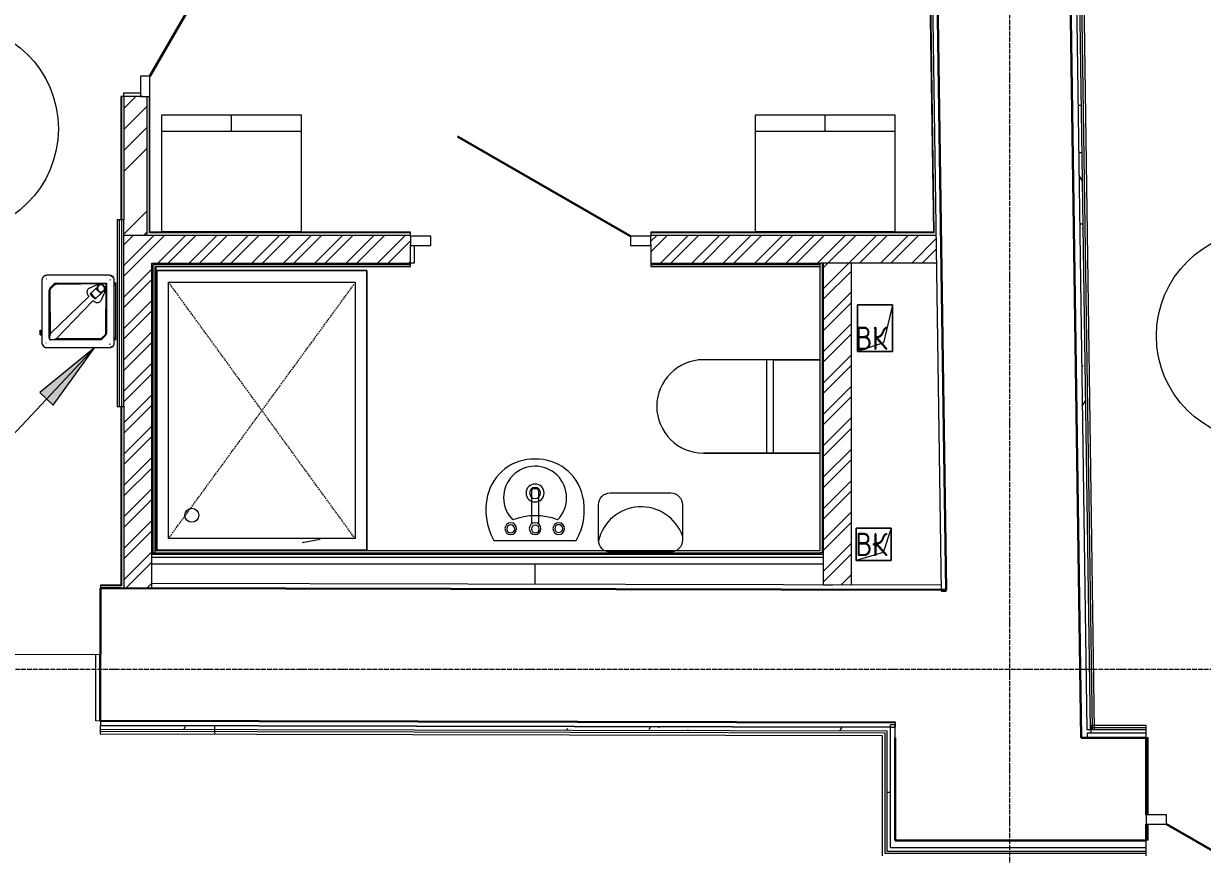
# Model space of a CAD drawing. Header units: millimetres. Extents: x -42533 to 645315, y 3457 to 82611.
# Drawn here: x 60971 to 66025, y 44627 to 48190 of the extents above; entities that cross this region are included whole.
import ezdxf

# ---------------------------------------------------------------- set-up
doc = ezdxf.new("R2010")
doc.units = ezdxf.units.MM
doc.linetypes.add('ADSK_Линия сетки', pattern=[25, 20, -2.5, 0, -2.5])
doc.linetypes.add('HIDDEN', pattern=[9.525, 6.35, -3.175])
for name, color, linetype, lineweight in [('Аннотация', 7, 'Continuous', 18), ('Двери', 7, 'Continuous', 9), ('Обобщенные модели', 7, 'Continuous', 18), ('Оси', 253, 'Continuous', 9), ('Перекрытие', 7, 'Continuous', 18), ('Сантехника', 7, 'Continuous', 18), ('Стены внутренние', 7, 'Continuous', 18), ('Стены несущие', 7, 'Continuous', 30), ('Стены отделка', 7, 'Continuous', 30), ('Стены штриховка', 7, 'Continuous', 9), ('ТХ', 5, 'Continuous', 0), ('ШТРИХОВКА', 252, 'Continuous', 15)]:
    doc.layers.add(name, color=color, linetype=linetype, lineweight=lineweight)
doc.layers.add('Линии', color=7, linetype='Continuous', lineweight=9, true_color=0x00a600)
doc.layers.add('ЭОМ_Лотки рабочие', color=5, linetype='Continuous')
doc.styles.add('GOST Common_5', font='GOST_Common.ttf', dxfattribs={"width": 0.9, "height": 200})
pattern_1 = [(0, (557.2, 188.9), (406.4, 101.6), [33.528, -271.272, 33.528, -271.272, -1625.6]), (0, (557.2, 188.9), (406.4, 101.6), [-609.6, 33.528, -576.072, 33.528, -271.272, -711.2]), (0, (557.2, 188.9), (406.4, 101.6), [-1524, 33.528, -169.672, 33.528, -474.472]), (120, (709.6, 239.7), (-291.18818, 301.15272), [33.528, -271.272, 33.528, -271.272, -1625.6]), (120, (709.6, 239.7), (-291.18818, 301.15272), [-609.6, 33.528, -576.072, 33.528, -271.272, -711.2]), (120, (709.6, 239.7), (-291.18818, 301.15272), [-1524, 33.528, -169.672, 33.528, -474.472]), (240, (760.4, 442.9), (-115.21182, -402.75272), [33.528, -271.272, 33.528, -271.272, -1625.6]), (240, (760.4, 442.9), (-115.21182, -402.75272), [-609.6, 33.528, -576.072, 33.528, -271.272, -711.2]), (240, (760.4, 442.9), (-115.21182, -402.75272), [-1524, 33.528, -169.672, 33.528, -474.472])]

# ---------------------------------------------------------------- blocks, each defined once
blk = doc.blocks.new('ТХ 1 этаж.')
at = {"layer": 'ТХ', "color": 252, "true_color": 0x939598}
for points in [[(42827, 13956.5), (42227, 13956.5), (42227, 13456.5), (42827, 13456.5)], [(45372.7, 13956.5), (44772.7, 13956.5), (44772.7, 13456.5), (45372.7, 13456.5)]]:
    blk.add_lwpolyline(points, close=True, dxfattribs=at)
for points in [[(42527, 13886.5), (42527, 13956.5)], [(45072.7, 13886.5), (45072.7, 13956.5)], [(42827, 13886.5), (42227, 13886.5)], [(45372.7, 13886.5), (44772.7, 13886.5)]]:
    blk.add_lwpolyline(points, dxfattribs=at)
blk.add_lwpolyline([(44150.2, 12335.6), (44410, 12335.6, -0.414214), (44460, 12285.6), (44460, 12132.7, -0.414214), (44410, 12082.7), (44150.2, 12082.7, -0.414214), (44100.2, 12132.7), (44100.2, 12285.6, -0.414214)], format="xyb", close=True, dxfattribs=at)
blk.add_arc((44283.2, 12088.9), 187.6, 19.6167, 167.3478, dxfattribs=at)
blk = doc.blocks.new('1 этаж')
at = {"layer": 'Аннотация', "lineweight": 9}
blk.add_hatch(color=8, dxfattribs=at).paths.add_polyline_path([(35082.621, 14512.309), (34848.636, 14320.447), (34906.266, 14266.425)])
at = {"layer": 'Стены внутренние', "lineweight": 9}
h = blk.add_hatch(dxfattribs=at)
h.set_pattern_fill('FP_12', color=8, style=0, pattern_type=2)
h.set_pattern_definition(pattern_1)
h.paths.add_polyline_path([(39337.929, 12875.82), (39352.927, 12876.037), (39246.064, 20283.698), (39231.066, 20283.482), (39333.347, 13193.415)])
at = {"layer": 'Стены внутренние'}
h = blk.add_hatch(dxfattribs=at)
h.set_pattern_fill('ANSI34', color=8, scale=20, style=0)
h.set_pattern_definition([(45, (-31496.66, 188.9), (-269.4077, 269.4077), []), (45, (-31406.86, 188.9), (-269.4077, 269.4077), []), (45, (-31317.06, 188.9), (-269.4077, 269.4077), []), (45, (-31227.26, 188.9), (-269.4077, 269.4077), [])])
h.paths.add_polyline_path([(35308.523, 17592.84), (35208.523, 17592.84), (35208.523, 16620.839), (35308.523, 16620.839)])
h.paths.add_polyline_path([(35308.523, 15590.839), (35280.523, 15590.839), (35208.523, 15590.839), (35208.523, 14995.882), (35308.523, 14995.882)])
at = {"layer": 'Стены внутренние', "lineweight": 9}
h = blk.add_hatch(dxfattribs=at)
h.set_pattern_fill('FP_12', color=8, style=0, pattern_type=2)
h.set_pattern_definition(pattern_1)
h.paths.add_polyline_path([(35597.191, 12876.211), (35597.191, 12891.211), (35107.725, 12891.211), (35108.21, 12877.206), (35597.172, 12876.211)])
h.paths.add_polyline_path([(33408.207, 12880.664), (33407.254, 12895.666), (30907.218, 12900.751), (30907.218, 12885.751), (33407.254, 12880.666)])
h = blk.add_hatch(dxfattribs=at)
h.set_pattern_fill('FP_12', color=8, style=0, pattern_type=2)
h.set_pattern_definition(pattern_1)
h.paths.add_polyline_path([(38495.558, 12870.315), (38495.558, 12885.315), (35597.221, 12891.211), (35597.221, 12876.211), (38480.558, 12870.346)])
h = blk.add_hatch(dxfattribs=at)
h.set_pattern_fill('FP_12', color=8, style=0, pattern_type=2)
h.set_pattern_definition(pattern_1)
h.paths.add_polyline_path([(38495.558, 12354.558), (38495.558, 12870.315), (38480.558, 12870.315), (38480.558, 12354.558)])
h = blk.add_hatch(dxfattribs=at)
h.set_pattern_fill('FP_12', color=8, style=0, pattern_type=2)
h.set_pattern_definition(pattern_1)
h.paths.add_polyline_path([(41849.123, 12354.558), (42046.286, 12354.558), (42046.286, 12369.558), (40621.766, 12369.558), (40621.766, 12354.558), (41321.33, 12354.558)])
h.paths.add_polyline_path([(38525.834, 12354.558), (39591.766, 12354.558), (39591.766, 12369.558), (38495.558, 12369.558), (38495.558, 12354.558), (38523.411, 12354.558)])
at = {"layer": 'Стены штриховка'}
h = blk.add_hatch(dxfattribs=at)
h.set_pattern_fill('ANSI32', color=8, scale=10)
h.set_pattern_definition([(45, (-31496.66, 188.9), (-67.35192, 67.35192), []), (45, (-31451.76, 188.9), (-67.35192, 67.35192), [])])
h.paths.add_polyline_path([(36438.096, 14995.882), (35208.523, 14995.882), (35208.523, 14260.839), (35208.523, 13482.003), (35328.523, 13481.759), (35328.523, 14875.882), (36438.096, 14875.882)])
h.paths.add_polyline_path([(38691.688, 14995.882), (37468.096, 14995.882), (37468.096, 14950.882), (37468.096, 14875.882), (38193.586, 14875.882), (38693.466, 14875.882)])
h.paths.add_polyline_path([(38328.586, 14875.882), (38208.586, 14875.882), (38208.586, 13495.9), (38328.586, 13495.656)])
at = {"layer": 'Аннотация', "color": 8, "lineweight": 9}
for p, q in [((35082.621, 14512.309), (33129.796, 12429.063)), ((35082.621, 14512.309), (34848.636, 14320.447)), ((34906.266, 14266.425), (35082.621, 14512.309)), ((34848.636, 14320.447), (34906.266, 14266.425)), ((35972.916, 13677.562), (36050.712, 13691.257))]:
    blk.add_line(p, q, dxfattribs=at)
at = {"layer": 'Двери', "color": 8, "lineweight": 30}
for p, q in [((35320.523, 15677.839), (35748.523, 16419.157)), ((37381.096, 14990.882), (36639.778, 15418.882)), ((39678.766, 12469.558), (40420.084, 12041.558))]:
    blk.add_line(p, q, dxfattribs=at)
at = {"layer": 'Двери', "color": 8}
for p, q in [((35320.523, 15677.839), (35280.523, 15677.839)), ((35280.523, 15677.839), (35280.523, 15590.839)), ((35320.523, 15590.839), (35320.523, 15677.839)), ((35280.523, 15590.839), (35320.523, 15590.839)), ((36438.096, 14990.882), (36438.096, 14950.882)), ((36525.096, 14990.882), (36438.096, 14990.882)), ((36525.096, 14950.882), (36525.096, 14990.882)), ((37381.096, 14990.882), (37381.096, 14950.882)), ((37468.096, 14990.882), (37381.096, 14990.882)), ((37468.096, 14950.882), (37468.096, 14990.882)), ((36438.096, 14950.882), (36525.096, 14950.882)), ((37381.096, 14950.882), (37468.096, 14950.882)), ((39678.766, 12509.558), (39591.766, 12509.558)), ((39591.766, 12509.558), (39591.766, 12469.558)), ((39678.766, 12469.558), (39678.766, 12509.558)), ((39591.766, 12469.558), (39678.766, 12469.558))]:
    blk.add_line(p, q, dxfattribs=at)
at = {"layer": 'Линии', "color": 8}
for centre in [(34478.089, 15451.998), (40085.596, 14563.526)]:
    blk.add_circle(centre, 450, dxfattribs=at)
at = {"layer": 'Обобщенные модели', "color": 8}
for p, q in [((38353.586, 14496.658), (38353.586, 14696.658)), ((38353.586, 14696.658), (38503.586, 14696.658)), ((38503.586, 14696.658), (38353.586, 14696.658)), ((38353.586, 14696.658), (38353.586, 14496.658)), ((38503.586, 14696.658), (38466.086, 14534.158)), ((38503.586, 14696.658), (38503.586, 14496.658)), ((38503.586, 14496.658), (38503.586, 14696.658)), ((38466.086, 14534.158), (38353.586, 14496.658)), ((38503.586, 14496.658), (38353.586, 14496.658)), ((38353.586, 14496.658), (38503.586, 14496.658)), ((38349.066, 13599.971), (38349.066, 13738.551)), ((38349.066, 13738.551), (38499.066, 13738.551)), ((38499.066, 13738.551), (38349.066, 13738.551)), ((38349.066, 13738.551), (38349.066, 13599.971)), ((38499.066, 13738.551), (38464.421, 13634.616)), ((38499.066, 13738.551), (38499.066, 13599.971)), ((38499.066, 13599.971), (38499.066, 13738.551)), ((38464.421, 13634.616), (38349.066, 13599.971)), ((38499.066, 13599.971), (38349.066, 13599.971)), ((38349.066, 13599.971), (38499.066, 13599.971))]:
    blk.add_line(p, q, dxfattribs=at)
for centre, start, end in [((38428.586, 14596.658), 0, 180), ((38428.586, 14596.658), 120, 180), ((38428.586, 14596.658), 180, 0), ((38428.586, 14596.658), 240, 345), ((38428.586, 14596.658), 15, 90), ((38424.066, 13669.261), 0, 180), ((38424.066, 13669.261), 120, 180), ((38424.066, 13669.261), 180, 0), ((38424.066, 13669.261), 240, 345), ((38424.066, 13669.261), 15, 90)]:
    blk.add_arc(centre, 2.5, start, end, dxfattribs=at)
at = {"layer": 'Оси', "color": 8, "linetype": 'ADSK_Линия сетки'}
for p, q in [((39006.766, -4506.781), (39006.766, 22614.069)), ((-9557.528, 13133.902), (56672.201, 13133.902))]:
    blk.add_line(p, q, dxfattribs=at)
at = {"layer": 'Перекрытие', "color": 8}
for p, q in [((35208.523, 15590.839), (35208.523, 15605.839)), ((35208.523, 15605.839), (35280.523, 15605.839)), ((36453.096, 14950.882), (36453.096, 14875.882)), ((35346.523, 14860.171), (35346.523, 13641.375)), ((36453.096, 14875.882), (36438.096, 14875.882)), ((36972.078, 13498.415), (36972.078, 13586.375)), ((33408.834, 13200.663), (35107.83, 13197.207)), ((35088.25, 12912.206), (35088.83, 13197.205)), ((35107.25, 12912.167), (35088.25, 12912.206)), ((39600.701, 12839.558), (39591.766, 12839.558)), ((39600.701, 12509.558), (39600.701, 12839.558)), ((39600.701, 12455.061), (39591.766, 12455.061)), ((39600.701, 12399.558), (39600.701, 12469.558))]:
    blk.add_line(p, q, dxfattribs=at)
at = {"layer": 'Сантехника', "color": 8}
for p, q in [((34876.129, 14808.114), (34877.303, 14808.114)), ((35146.723, 14823.382), (34878.744, 14823.382)), ((35146.974, 14823.382), (35146.723, 14823.382)), ((35164.335, 14818.376), (35152.474, 14818.376)), ((36250.238, 14844.375), (35350.238, 14844.375)), ((35350.238, 14844.375), (35350.238, 13644.375)), ((35350.238, 14844.375), (36250.238, 14844.375)), ((35350.238, 13644.375), (35350.238, 14844.375)), ((36250.238, 13644.375), (36250.238, 14844.375)), ((36250.238, 14844.375), (36250.238, 13644.375)), ((34857.744, 14802.382), (34857.744, 14534.382)), ((34888.492, 14555.007), (34888.492, 14759.794)), ((34892.592, 14769.693), (34908.804, 14785.907)), ((34895.023, 14573.883), (34893.336, 14759.794)), ((34896.012, 14766.473), (34911.989, 14782.907)), ((34918.703, 14790.007), (35134.098, 14790.007)), ((34918.884, 14785.863), (35132.293, 14788.12)), ((35095.899, 14783.976), (35062.505, 14768.997)), ((35078.417, 14756.347), (35086.512, 14764.286)), ((35088.065, 14765.821), (35096.987, 14774.692)), ((35093.427, 14762.357), (35096.919, 14778.158)), ((35105.719, 14749.98), (35093.725, 14761.414)), ((35098.007, 14779.309), (35094.515, 14763.508)), ((35094.813, 14762.565), (35106.807, 14751.131)), ((35098.236, 14779.743), (35097.148, 14778.592)), ((35114.205, 14784.21), (35098.665, 14779.999)), ((35114.274, 14748.926), (35122.242, 14757.51)), ((35127.163, 14772.515), (35115.161, 14783.957)), ((35123.969, 14755.769), (35127.461, 14771.572)), ((35132.293, 14788.12), (35130.48, 14574.595)), ((35132.293, 14788.12), (35134.098, 14790.007)), ((35134.098, 14790.007), (35134.098, 14574.595)), ((35149.974, 14805.107), (35149.974, 14803.015)), ((35175.198, 14788.382), (35167.682, 14788.382)), ((35175.985, 14789.382), (35167.685, 14789.382)), ((35167.839, 14558.382), (35167.839, 14778.382)), ((35167.973, 14534.382), (35167.973, 14802.382)), ((35175.198, 14548.382), (35175.198, 14788.382)), ((35400.238, 14794.375), (36200.238, 14794.375)), ((35400.238, 13694.375), (35400.238, 14794.375)), ((36200.238, 14794.375), (36200.238, 13694.375)), ((35056.251, 14730.327), (34895.023, 14573.883)), ((34919.992, 14552.937), (35074.315, 14712.26)), ((35068.883, 14747.758), (35065.961, 14744.789)), ((35066.066, 14744.885), (35069.143, 14747.502)), ((35087.977, 14722.841), (35090.898, 14725.81)), ((35090.752, 14725.976), (35088.04, 14722.909)), ((35097.257, 14732.706), (35102.725, 14738.071)), ((35098.854, 14734.028), (35106.697, 14741.347)), ((35102.53, 14737.726), (35099.075, 14734.242)), ((35107.724, 14743.073), (35099.629, 14735.133)), ((35122.238, 14753.945), (35106.675, 14749.727)), ((35114.016, 14748.658), (35106.946, 14741.587)), ((35107.504, 14742.39), (35113.156, 14748.042)), ((35113.12, 14747.997), (35107.558, 14742.435)), ((35107.763, 14750.878), (35123.326, 14755.095)), ((35117.02, 14752.307), (35109.276, 14744.608)), ((35113.122, 14718.331), (35128.11, 14751.731)), ((35122.657, 14754.194), (35123.745, 14755.345)), ((34889.742, 14556.138), (34888.356, 14554.751)), ((34888.543, 14554.884), (34889.742, 14556.083)), ((34889.742, 14558.632), (34889.742, 14555.007)), ((34895.023, 14573.883), (34890.155, 14561.717)), ((35127.425, 14567.438), (35113.411, 14553.789)), ((35129.998, 14564.696), (35116.16, 14550.858)), ((34875.996, 14532.378), (34875.996, 14534.002)), ((34878.744, 14513.382), (35146.723, 14513.382)), ((35106.262, 14546.757), (34896.741, 14546.757)), ((34896.794, 14547.955), (34904.725, 14547.955)), ((34907.827, 14548.351), (34919.992, 14552.937)), ((35106.448, 14551), (34919.992, 14552.937)), ((35146.723, 14513.382), (35146.974, 14513.382)), ((35147.679, 14528.65), (35148.856, 14528.65)), ((35149.974, 14529.967), (35149.974, 14528.65)), ((35152.474, 14518.388), (35164.335, 14518.388)), ((35167.721, 14548.382), (35175.198, 14548.382)), ((35175.985, 14547.382), (35167.721, 14547.382)), ((38193.586, 14461.375), (37693.586, 14461.375)), ((37993.586, 14461.375), (37693.586, 14461.375)), ((37963.586, 14461.375), (37963.586, 14061.375)), ((37993.586, 14061.375), (37993.586, 14461.375)), ((37993.586, 14461.375), (38193.586, 14461.375)), ((37693.586, 14061.375), (38193.586, 14061.375)), ((37993.586, 14061.375), (37693.586, 14061.375)), ((38193.586, 14061.375), (37993.586, 14061.375)), ((36957.078, 13901.266), (36957.078, 13757.063)), ((36987.078, 13901.266), (36987.078, 13757.063)), ((36200.238, 13694.375), (35400.238, 13694.375)), ((36795.546, 13686.375), (37148.61, 13686.375)), ((36795.546, 13686.375), (37148.61, 13686.375)), ((35350.238, 13644.375), (36250.238, 13644.375)), ((36250.238, 13644.375), (35350.238, 13644.375))]:
    blk.add_line(p, q, dxfattribs=at)
at = {"layer": 'Сантехника', "color": 8, "linetype": 'HIDDEN', "lineweight": 9}
for p, q in [((36200.238, 13694.375), (35400.238, 14794.375)), ((35400.238, 13694.375), (36194.893, 14783.63))]:
    blk.add_line(p, q, dxfattribs=at)
at = {"layer": 'Сантехника', "color": 8, "lineweight": 9}
for p, q in [((34850.852, 14587.012), (34850.253, 14587.611)), ((34850.253, 14568.15), (34850.852, 14568.748)), ((34851.447, 14587.611), (34850.849, 14587.012)), ((34850.849, 14568.748), (34851.447, 14568.15)), ((34852.049, 14587.012), (34851.451, 14587.611)), ((34851.451, 14568.15), (34852.049, 14568.748)), ((34852.645, 14587.611), (34852.046, 14587.012)), ((34852.046, 14568.748), (34852.645, 14568.15)), ((34853.246, 14587.012), (34852.648, 14587.611)), ((34852.648, 14568.15), (34853.246, 14568.748)), ((34853.842, 14587.611), (34853.243, 14587.012)), ((34853.243, 14568.748), (34853.842, 14568.15)), ((34854.443, 14587.012), (34853.845, 14587.611)), ((34853.845, 14568.15), (34854.443, 14568.748)), ((34855.039, 14587.611), (34854.44, 14587.012)), ((34854.44, 14568.748), (34855.039, 14568.15)), ((34855.64, 14587.012), (34855.042, 14587.611)), ((34855.042, 14568.15), (34855.64, 14568.748)), ((34856.236, 14587.611), (34855.637, 14587.012)), ((34855.637, 14568.748), (34856.236, 14568.15)), ((34856.837, 14587.012), (34856.239, 14587.611)), ((34856.239, 14568.15), (34856.837, 14568.748)), ((34857.433, 14587.611), (34856.834, 14587.012)), ((34856.834, 14568.748), (34857.433, 14568.15)), ((34858.034, 14587.012), (34857.436, 14587.611)), ((34857.436, 14568.15), (34858.034, 14568.748))]:
    blk.add_line(p, q, dxfattribs=at)
at = {"layer": 'Сантехника', "color": 8, "flags": 128}
for points in [[(34878.744, 14823.382), (34877.904, 14823.365), (34877.066, 14823.315), (34876.23, 14823.231), (34875.398, 14823.114), (34874.572, 14822.963), (34873.752, 14822.78), (34872.94, 14822.564), (34872.138, 14822.316), (34871.346, 14822.036), (34870.566, 14821.724), (34869.799, 14821.382), (34869.046, 14821.009), (34868.309, 14820.606), (34867.589, 14820.174), (34866.886, 14819.714), (34866.203, 14819.226), (34865.539, 14818.711), (34864.897, 14818.169), (34864.276, 14817.603), (34863.679, 14817.012), (34863.106, 14816.398), (34862.558, 14815.762), (34862.036, 14815.104), (34861.541, 14814.425), (34861.073, 14813.728), (34860.633, 14813.012), (34860.223, 14812.279), (34859.842, 14811.531), (34859.491, 14810.768), (34859.171, 14809.991), (34858.883, 14809.202), (34858.626, 14808.403), (34858.401, 14807.593), (34858.209, 14806.776), (34858.05, 14805.951), (34857.924, 14805.121), (34857.831, 14804.286), (34857.771, 14803.448), (34857.745, 14802.609), (34857.744, 14802.382)], [(34898.822, 14823.072), (34898.817, 14823.135), (34898.815, 14823.177), (34898.814, 14823.207), (34898.813, 14823.23), (34898.812, 14823.249), (34898.812, 14823.263), (34898.811, 14823.275), (34898.811, 14823.285), (34898.811, 14823.294), (34898.811, 14823.302), (34898.81, 14823.309), (34898.81, 14823.315), (34898.81, 14823.32), (34898.81, 14823.325), (34898.81, 14823.329), (34898.81, 14823.333), (34898.81, 14823.337), (34898.81, 14823.34), (34898.81, 14823.344), (34898.81, 14823.347), (34898.81, 14823.35), (34898.81, 14823.353), (34898.81, 14823.355), (34898.81, 14823.358), (34898.81, 14823.36), (34898.81, 14823.362)], [(35126.78, 14823.072), (35126.785, 14823.135), (35126.787, 14823.177), (35126.789, 14823.207), (35126.79, 14823.23), (35126.79, 14823.249), (35126.791, 14823.263), (35126.791, 14823.275), (35126.791, 14823.285), (35126.791, 14823.294), (35126.792, 14823.302), (35126.792, 14823.309), (35126.792, 14823.315), (35126.792, 14823.32), (35126.792, 14823.325), (35126.792, 14823.329), (35126.792, 14823.333), (35126.792, 14823.337), (35126.792, 14823.34), (35126.792, 14823.344), (35126.792, 14823.347), (35126.792, 14823.35), (35126.792, 14823.353), (35126.792, 14823.355), (35126.792, 14823.358), (35126.792, 14823.36), (35126.792, 14823.362)], [(35065.869, 14742.306), (35065.63, 14742.91), (35065.528, 14743.501), (35065.57, 14744.047), (35065.753, 14744.517), (35066.066, 14744.885)], [(35085.435, 14722.738), (35079.529, 14726.389), (35074.127, 14731.026), (35069.498, 14736.421), (35065.869, 14742.306)], [(35088.04, 14722.909), (35087.666, 14722.602), (35087.19, 14722.426), (35086.638, 14722.39), (35086.042, 14722.496), (35085.435, 14722.738)], [(34890.155, 14561.717), (34890.041, 14561.367), (34889.94, 14560.922), (34889.856, 14560.403), (34889.794, 14559.831), (34889.755, 14559.232), (34889.742, 14558.632)], [(34857.744, 14534.382), (34857.761, 14533.542), (34857.811, 14532.704), (34857.895, 14531.868), (34858.012, 14531.037), (34858.163, 14530.21), (34858.346, 14529.391), (34858.562, 14528.579), (34858.81, 14527.777), (34859.09, 14526.985), (34859.402, 14526.205), (34859.744, 14525.438), (34860.117, 14524.685), (34860.52, 14523.948), (34860.952, 14523.228), (34861.412, 14522.525), (34861.9, 14521.842), (34862.415, 14521.178), (34862.956, 14520.536), (34863.522, 14519.915), (34864.113, 14519.318), (34864.727, 14518.745), (34865.363, 14518.197), (34866.021, 14517.675), (34866.7, 14517.179), (34867.397, 14516.712), (34868.113, 14516.272), (34868.846, 14515.861), (34869.594, 14515.48), (34870.358, 14515.129), (34871.134, 14514.809), (34871.923, 14514.521), (34872.723, 14514.264), (34873.532, 14514.039), (34874.35, 14513.847), (34875.175, 14513.688), (34876.005, 14513.561), (34876.84, 14513.469), (34877.678, 14513.409), (34878.517, 14513.383), (34878.744, 14513.382)], [(34898.822, 14513.692), (34898.817, 14513.629), (34898.815, 14513.587), (34898.814, 14513.557), (34898.813, 14513.534), (34898.812, 14513.515), (34898.812, 14513.501), (34898.811, 14513.489), (34898.811, 14513.479), (34898.811, 14513.47), (34898.811, 14513.462), (34898.81, 14513.455), (34898.81, 14513.449), (34898.81, 14513.444), (34898.81, 14513.439), (34898.81, 14513.435), (34898.81, 14513.431), (34898.81, 14513.427), (34898.81, 14513.424), (34898.81, 14513.42), (34898.81, 14513.417), (34898.81, 14513.414), (34898.81, 14513.412), (34898.81, 14513.409), (34898.81, 14513.406), (34898.81, 14513.404), (34898.81, 14513.402)], [(34904.725, 14547.955), (34905.326, 14547.967), (34905.926, 14548.004), (34906.501, 14548.064), (34907.023, 14548.144), (34907.472, 14548.241), (34907.827, 14548.351)], [(35126.78, 14513.692), (35126.785, 14513.629), (35126.787, 14513.587), (35126.789, 14513.557), (35126.79, 14513.534), (35126.79, 14513.515), (35126.791, 14513.501), (35126.791, 14513.489), (35126.791, 14513.479), (35126.791, 14513.47), (35126.792, 14513.462), (35126.792, 14513.455), (35126.792, 14513.449), (35126.792, 14513.444), (35126.792, 14513.439), (35126.792, 14513.435), (35126.792, 14513.431), (35126.792, 14513.427), (35126.792, 14513.424), (35126.792, 14513.42), (35126.792, 14513.417), (35126.792, 14513.414), (35126.792, 14513.412), (35126.792, 14513.409), (35126.792, 14513.406), (35126.792, 14513.404), (35126.792, 14513.402)]]:
    blk.add_lwpolyline(points, dxfattribs=at)
at = {"layer": 'Сантехника', "color": 8}
blk.add_circle((35500.238, 13794.375), 30, dxfattribs=at)
for centre, radius, start, end in [((37693.586, 14261.375), 200, 90, 270), ((37693.586, 14261.375), 200, 90, 270), ((36966.198, 13831.499), 203.526, 88.34422, 166.364945), ((36966.198, 13831.499), 203.526, 88.34422, 166.364945), ((36972.078, 13869.943), 135, 315.462912, 225.055606), ((36977.959, 13831.499), 203.526, 13.635055, 91.65578), ((36977.959, 13831.499), 203.526, 13.635055, 91.65578), ((36972.078, 13889.943), 38.576, 0, 180), ((36972.078, 13889.943), 23.492, 0, 180), ((37025.402, 13817.137), 264.447, 166.364945, 209.635055), ((37025.402, 13817.137), 264.447, 166.364945, 209.635055), ((36972.078, 13889.943), 38.576, 180, 0), ((36972.078, 13889.943), 23.492, 180, 0), ((36918.755, 13817.137), 264.447, 330.364945, 13.635055), ((36918.755, 13817.137), 264.447, 330.364945, 13.635055), ((36867.763, 13737.063), 25, 0, 180), ((36867.763, 13736.046), 17.002, 0, 180), ((36973.634, 13526.052), 266.583, 69.19864, 111.319878), ((36972.078, 13737.063), 25, 0, 180), ((36972.842, 13735.619), 16.806, 90, 270), ((36972.842, 13735.619), 16.806, 270, 90), ((37073.344, 13737.063), 25, 0, 180), ((37073.344, 13737.063), 17.003, 0, 180), ((36867.763, 13737.063), 25, 180, 0), ((36867.763, 13736.046), 17.002, 180, 0), ((36972.078, 13737.063), 25, 180, 0), ((37073.344, 13737.063), 25, 180, 0), ((37073.344, 13737.063), 17.003, 180, 0)]:
    blk.add_arc(centre, radius, start, end, dxfattribs=at)
for centre, major_axis, ratio, start_param, end_param in [((34878.995, 14802.382), (0, 21), 0.99992106, 0.89445325, 1.57079633), ((34878.995, 14802.382), (0, 21), 0.99992106, 0.43612096, 0.75476705), ((34878.995, 14802.382), (0, 21), 0.99992106, 0.24045565, 0.37972635), ((34878.995, 14802.382), (0, 21), 0.99992106, 0.01286092, 0.13220912), ((35146.974, 14802.382), (0, 21), 0.99992106, 5.5946159, 6.28318531), ((35146.974, 14802.382), (0, 21), 0.99992106, 4.71238898, 5.57487035), ((35152.474, 14805.376), (0, 13), 0.99992106, 5.343263, 5.45887016), ((34902.491, 14759.794), (0, 14), 0.99992106, 0.78539816, 1.57079633), ((34918.703, 14776.007), (0, 14), 0.99992106, 0, 0.78539816), ((35089.098, 14766.913), (3.536, 3.535), 0.00888448, 3.88351589, 4.40711466), ((35094.383, 14762.104), (-0.727, 0.687), 0.9537269, 0.51912632, 1.56632388), ((35110.981, 14767.524), (-11.193, 10.58), 0.9537269, 4.68283616, 7.82442881), ((35095.471, 14763.255), (-0.727, 0.687), 0.9537269, 0.51912632, 1.56632388), ((35098.963, 14779.056), (-0.727, 0.687), 0.9537269, 5.75511408, 6.80231163), ((35110.981, 14767.524), (-11.193, 10.58), 0.9537269, 1.5412435, 4.68283616), ((35114.503, 14783.267), (-0.727, 0.687), 0.9537269, 4.70791653, 5.75511408), ((35126.505, 14771.825), (-0.727, 0.687), 0.9537269, 3.66071898, 4.70791653), ((35146.849, 14802.382), (0, 1), 0.99992106, 4.97418837, 5.49778714), ((35146.974, 14802.382), (0, 1), 0.99992106, 4.71238898, 5.49778714), ((35167.789, 14778.382), (0, 4), 0.01256455, 0, 1.57079633), ((35167.789, 14778.382), (0, 4), 0.01256455, 4.71238898, 6.28318531), ((35071.021, 14745.654), (-2.138, 2.104), 0.67568024, 6.21366107, 7.39652242), ((35092.567, 14749.216), (-22.893, 22.525), 0.67568024, 1.11333711, 2.00415148), ((34847.533, 14987.249), (-232.766, 229.024), 0.67568024, 3.07206841, 3.12954062), ((35088.76, 14727.914), (-2.138, 2.104), 0.67568024, 2.00415148, 3.18701283), ((35330.513, 14504.231), (-232.766, 229.024), 0.67568024, 6.27113328, 6.32860549), ((35101.564, 14736.795), (2.203, 2.203), 0.00888448, 5.15760624, 6.28318531), ((35099.875, 14748.658), (0, 10), 0.99992106, 3.66519143, 3.92699082), ((35106.377, 14750.67), (-0.727, 0.687), 0.9537269, 1.56632388, 2.61352143), ((35110.333, 14745.216), (3.536, 3.535), 0.00888448, 2.36507944, 3.14159265), ((35110.333, 14745.216), (3.536, 3.535), 0.00888448, 3.1504776, 3.67407638), ((35107.465, 14751.821), (-0.727, 0.687), 0.9537269, 1.56632388, 2.61352143), ((35110.333, 14745.216), (2.832, 2.832), 0.00888448, 2.58460091, 3.08706072), ((35110.309, 14745.7), (3.536, 3.535), 0.00888448, 3.88351589, 4.40711466), ((35110.333, 14745.216), (2.832, 2.832), 0.00888448, 2.08214109, 2.333371), ((35110.333, 14745.216), (3.536, 3.535), 0.00888448, 0.00888495, 1.84148066), ((35110.333, 14745.216), (2.832, 2.832), 0.00888448, 0.07230183, 1.83091118), ((35110.333, 14745.216), (3.536, 3.535), 0.00888448, 5.76847148, 6.28318531), ((35106.946, 14755.729), (0, 10), 0.99992106, 3.92699082, 4.1887902), ((35123.035, 14756.016), (-0.71, 0.671), 0.9537269, 2.61352143, 3.66071898), ((35120.099, 14574.595), (0, 14), 0.99992106, 3.92699082, 4.71238898), ((35167.789, 14558.382), (0, 4), 0.01256455, 1.57079633, 3.14159265), ((35167.789, 14558.382), (0, 4), 0.01256455, 3.14159265, 4.71238898), ((34878.995, 14534.382), (0, 21), 0.99992106, 1.57079633, 1.64331147), ((34878.995, 14534.382), (0, 21), 0.99992106, 1.81403268, 1.9771973), ((34878.995, 14534.382), (0, 21), 0.99992106, 2.01346604, 2.30380302), ((34873.496, 14531.388), (0, 13), 0.99992106, 2.0943951, 2.29194157), ((34878.995, 14534.382), (0, 21), 0.99992106, 2.443548, 3.12873174), ((34896.741, 14555.007), (0, 8.25), 0.99992106, 1.57079633, 3.14159265), ((34896.794, 14555.007), (0, 7.052), 0.99992106, 1.57079633, 3.14159265), ((35106.262, 14560.757), (0, 14), 0.99992106, 3.14159265, 3.92699082), ((35146.974, 14534.382), (0, 21), 0.99992106, 3.14159265, 3.27526551), ((35146.849, 14534.382), (0, 1), 0.99992106, 4.1887902, 4.45058959), ((35146.974, 14534.382), (0, 21), 0.99992106, 3.33810126, 3.50811736), ((35146.974, 14534.382), (0, 21), 0.99992106, 3.52351414, 3.98354086), ((35146.974, 14534.382), (0, 21), 0.99992106, 4.05037718, 4.71238898), ((36972.078, 13901.266), (15, 0), 0.42852507, 0, 3.14159265)]:
    blk.add_ellipse(centre, major_axis=major_axis, ratio=ratio, start_param=start_param, end_param=end_param, dxfattribs=at)
at = {"layer": 'Сантехника', "color": 8, "lineweight": 9}
for centre, major_axis, start_param, end_param in [((34850.252, 14577.88), (0, 9.731), 5.51947765, 7.85398163), ((34850.252, 14577.88), (0, 9.731), 1.57079633, 3.90530031), ((34850.252, 14577.88), (0, 7.5), 4.71238898, 7.85398163), ((34850.252, 14577.88), (0, 7.5), 1.57079633, 4.71238898), ((34850.85, 14577.88), (0, 9.133), 5.57237754, 7.85398163), ((34850.85, 14577.88), (0, 9.133), 1.57079633, 3.85240043), ((34851.449, 14577.88), (0, 9.731), 5.51947765, 7.85398163), ((34851.449, 14577.88), (0, 9.731), 1.57079633, 3.90530031), ((34852.048, 14577.88), (0, 9.133), 5.57237754, 7.85398163), ((34852.048, 14577.88), (0, 9.133), 1.57079633, 3.85240043), ((34852.646, 14577.88), (0, 9.731), 5.51947765, 7.85398163), ((34852.646, 14577.88), (0, 9.731), 1.57079633, 3.90530031), ((34853.245, 14577.88), (0, 9.133), 5.57237754, 7.85398163), ((34853.245, 14577.88), (0, 9.133), 1.57079633, 3.85240043), ((34853.843, 14577.88), (0, 9.731), 5.51947765, 7.85398163), ((34853.843, 14577.88), (0, 9.731), 1.57079633, 3.90530031), ((34854.442, 14577.88), (0, 9.133), 5.57237754, 7.85398163), ((34854.442, 14577.88), (0, 9.133), 1.57079633, 3.85240043), ((34855.04, 14577.88), (0, 9.731), 5.51947765, 7.85398163), ((34855.04, 14577.88), (0, 9.731), 1.57079633, 3.90530031), ((34855.639, 14577.88), (0, 9.133), 5.57237754, 7.85398163), ((34855.639, 14577.88), (0, 9.133), 1.57079633, 3.85240043), ((34856.237, 14577.88), (0, 9.731), 5.51947765, 7.85398163), ((34856.237, 14577.88), (0, 9.731), 1.57079633, 3.90530031), ((34856.836, 14577.88), (0, 9.133), 5.57237754, 7.85398163), ((34856.836, 14577.88), (0, 9.133), 1.57079633, 3.85240043), ((34857.434, 14577.88), (0, 9.731), 5.51947765, 7.85398163), ((34857.434, 14577.88), (0, 9.731), 1.57079633, 3.90530031)]:
    blk.add_ellipse(centre, major_axis=major_axis, ratio=0.01256455, start_param=start_param, end_param=end_param, dxfattribs=at)
at = {"layer": 'Сантехника', "color": 8}
for points in [[(34893.336, 14759.794), (34893.332, 14760.633), (34893.525, 14762.248), (34894.456, 14764.57), (34895.43, 14765.87), (34896.012, 14766.473)], [(34911.989, 14782.907), (34912.602, 14783.531), (34913.93, 14784.583), (34916.329, 14785.613), (34918.009, 14785.85), (34918.884, 14785.863)], [(35062.505, 14768.997), (35061.029, 14768.329), (35058.319, 14766.702), (35054.892, 14763.307), (35052.385, 14759.21), (35050.918, 14754.63), (35050.581, 14749.83), (35051.39, 14745.091), (35053.316, 14740.66), (35055.23, 14738.142), (35056.355, 14736.973)], [(35081.059, 14712.334), (35082.221, 14711.194), (35084.729, 14709.25), (35089.155, 14707.285), (35093.899, 14706.443), (35098.709, 14706.755), (35103.303, 14708.209), (35107.414, 14710.71), (35110.822, 14714.14), (35112.453, 14716.853), (35113.122, 14718.331)], [(35099.075, 14734.242), (35099.001, 14734.168), (35098.926, 14734.096), (35098.85, 14734.025)], [(35130.48, 14574.595), (35130.468, 14573.687), (35130.226, 14571.945), (35129.162, 14569.454), (35128.072, 14568.075), (35127.425, 14567.438)], [(35113.411, 14553.789), (35112.782, 14553.182), (35111.427, 14552.165), (35109.006, 14551.195), (35107.322, 14550.995), (35106.448, 14551)]]:
    blk.add_open_spline(points, degree=3, dxfattribs=at)
for points, knots in [([(35128.11, 14751.731), (35128.922, 14753.558), (35130.081, 14757.28), (35130.564, 14765.201), (35127.557, 14774.838), (35120.411, 14781.985), (35113.198, 14785.228), (35107.375, 14786.302), (35101.439, 14785.943), (35097.723, 14784.787), (35095.899, 14783.976)], [-1, -1, -1, -1, -0.9, -0.8, -0.6, -0.4, -0.3, -0.2, -0.1, 0, 0, 0, 0]), ([(35056.355, 14736.973), (35056.935, 14736.368), (35057.54, 14735.274), (35057.732, 14733.626), (35057.488, 14731.986), (35056.85, 14730.913), (35056.251, 14730.327)], [-1, -1, -1, -1, -0.66666667, -0.5, -0.33333333, 0, 0, 0, 0]), ([(35074.315, 14712.26), (35074.911, 14712.869), (35076.002, 14713.517), (35077.669, 14713.76), (35079.341, 14713.555), (35080.449, 14712.931), (35081.059, 14712.334)], [-1, -1, -1, -1, -0.66666667, -0.5, -0.33333333, 0, 0, 0, 0])]:
    blk.add_open_spline(points, degree=3, knots=knots, dxfattribs=at)
at = {"layer": 'Стены несущие', "color": 8}
for p, q in [((38635.449, 20321.934), (38734.225, 13474.831)), ((39313.449, 12839.558), (39205.39, 20330.156)), ((35108.41, 13482.206), (35107.25, 12912.208)), ((35196.523, 13482.027), (35108.41, 13482.206)), ((38734.225, 13474.831), (35196.523, 13482.027)), ((35107.25, 12912.208), (38517.294, 12905.271)), ((38515.558, 12839.558), (38515.558, 12399.558)), ((39313.449, 12839.558), (39591.766, 12839.558)), ((39591.766, 12509.558), (39591.766, 12839.558)), ((39591.766, 12399.558), (39591.766, 12469.558)), ((38515.558, 12399.558), (39591.766, 12399.558))]:
    blk.add_line(p, q, dxfattribs=at)
at = {"layer": 'Стены отделка', "color": 8, "lineweight": 9}
for p, q in [((39230.824, 20300.22), (39337.929, 12875.82)), ((39370.925, 12876.296), (39264.304, 20267.22)), ((38641.693, 17560.632), (38679.509, 15007.882)), ((38714.303, 13469.27), (38653.516, 17572.632)), ((38734.301, 13469.566), (38673.518, 17572.632)), ((35288.523, 15590.839), (35196.523, 15590.839)), ((35196.523, 15590.839), (35196.523, 15060.839)), ((35320.523, 15007.882), (35320.523, 15590.839)), ((35208.523, 15060.839), (35180.523, 15060.839)), ((35180.523, 15060.839), (35180.523, 14260.839)), ((35208.523, 14260.839), (35208.523, 15060.839)), ((36438.096, 15007.882), (35320.523, 15007.882)), ((36438.096, 14990.882), (36438.096, 15007.882)), ((38679.509, 15007.882), (37468.096, 15007.882)), ((37468.096, 15007.882), (37468.096, 14990.882)), ((36438.096, 14860.882), (36438.096, 14955.882)), ((37468.096, 14955.882), (37468.096, 14860.882)), ((35328.523, 13481.759), (35328.523, 14875.882)), ((35343.523, 14860.882), (36438.096, 14860.882)), ((35343.523, 13632.375), (35343.523, 14860.882)), ((37468.096, 14860.882), (38193.586, 14860.882)), ((38693.096, 14875.882), (38193.586, 14875.882)), ((38193.586, 13641.375), (38193.586, 14875.882)), ((38208.586, 13495.466), (38208.586, 14875.882)), ((38328.586, 13495.466), (38328.586, 14875.882)), ((35180.523, 14260.839), (35208.523, 14260.839)), ((35196.523, 14260.839), (35196.523, 13494.027)), ((38208.586, 13626.375), (35328.523, 13626.375)), ((38193.586, 13641.375), (35346.523, 13641.375)), ((38193.586, 13635.375), (38208.586, 13635.375)), ((38193.586, 13626.375), (38193.586, 13635.375)), ((35328.523, 13586.375), (38208.586, 13586.375)), ((35108.434, 13494.231), (35108.41, 13482.231)), ((35196.523, 13494.027), (35108.434, 13494.206)), ((38714.716, 13494.87), (35328.523, 13501.759)), ((38208.586, 13495.466), (38248.586, 13495.466)), ((38714.675, 13474.871), (38714.716, 13494.87)), ((35208.523, 13482.003), (35208.523, 13485.839)), ((35604.682, 13481.197), (38714.675, 13474.871)), ((38714.303, 13469.27), (38734.301, 13469.566)), ((35107.727, 12892.207), (35107.656, 12857.207)), ((35108.21, 12892.206), (35107.727, 12892.207)), ((35108.25, 12912.206), (35108.21, 12892.206)), ((35597.221, 12891.211), (35597.15, 12856.211)), ((38515.558, 12895.274), (38495.558, 12895.274)), ((38495.558, 12369.558), (38495.558, 12895.274)), ((38515.558, 12839.558), (38515.558, 12895.274)), ((38517.253, 12885.271), (38517.294, 12905.271)), ((39591.766, 12892.558), (39354.427, 12892.558)), ((39354.427, 12892.558), (39354.427, 12859.558)), ((39591.766, 12839.558), (39591.766, 12892.558)), ((35107.656, 12857.207), (38460.558, 12850.386)), ((38460.558, 12850.386), (38460.558, 12334.558)), ((38495.558, 12885.315), (38517.253, 12885.271)), ((39337.929, 12875.82), (39370.925, 12876.296)), ((39354.427, 12859.558), (39338.163, 12859.558)), ((39338.163, 12859.558), (39338.452, 12839.558)), ((39591.766, 12334.558), (39591.766, 12399.558))]:
    blk.add_line(p, q, dxfattribs=at)
at = {"layer": 'Стены штриховка', "color": 8}
for p, q in [((39352.927, 12876.037), (39246.042, 20285.22)), ((39361.926, 12876.166), (39255.173, 20276.22)), ((38643.663, 17562.632), (38681.539, 15005.882)), ((35198.523, 15590.839), (35198.523, 15060.839)), ((35208.523, 15590.839), (35208.523, 15060.839)), ((35308.523, 14995.882), (35308.523, 15590.839)), ((35318.523, 15005.882), (35318.523, 15590.839)), ((35189.523, 15060.839), (35189.523, 14260.839)), ((35198.523, 15060.839), (35198.523, 14260.839)), ((35208.523, 14995.882), (36438.096, 14995.882)), ((36438.096, 15005.882), (35318.523, 15005.882)), ((38681.539, 15005.882), (37468.096, 15005.882)), ((37468.096, 14995.882), (38691.688, 14995.882)), ((35328.523, 14875.882), (36438.096, 14875.882)), ((35334.523, 14869.882), (36438.096, 14869.882)), ((35334.523, 13632.375), (35334.523, 14869.882)), ((37468.096, 14875.882), (38193.586, 14875.882)), ((37468.096, 14869.882), (38193.586, 14869.882)), ((38202.586, 14875.882), (38202.586, 13635.375)), ((35198.523, 14260.839), (35198.523, 13492.023)), ((35208.523, 14263.015), (35208.523, 13482.003)), ((38193.586, 13632.375), (35328.523, 13632.375)), ((38208.586, 13613.375), (35328.523, 13613.375)), ((35198.523, 13492.023), (35108.43, 13492.206)), ((35108.21, 12892.206), (38495.558, 12885.315)), ((38495.558, 12885.315), (35108.21, 12892.206)), ((35107.678, 12868.207), (38471.558, 12861.364)), ((35107.697, 12877.207), (38480.558, 12870.346)), ((38471.558, 12861.364), (38471.558, 12345.558)), ((38480.558, 12870.346), (38480.558, 12354.558)), ((39591.766, 12883.558), (39354.427, 12883.558)), ((39591.766, 12874.558), (39354.427, 12874.558)), ((39591.766, 12859.558), (39354.427, 12859.558)), ((38471.558, 12345.558), (39591.766, 12345.558)), ((38480.558, 12354.558), (39591.766, 12354.558)), ((38495.558, 12369.558), (39591.766, 12369.558))]:
    blk.add_line(p, q, dxfattribs=at)
at = {"layer": 'ЭОМ_Лотки рабочие'}
blk.add_blockref('ТХ 1 этаж.', (-6856.492, 1554.379), dxfattribs=at)
at = {"layer": 'Аннотация', "color": 8, "style": 'GOST Common_5', "width": 0.9}
for p in [(38345.125, 14503.813), (38345.125, 13619.486)]:
    blk.add_text('ВК', height=100, dxfattribs=at).set_placement(p)

msp = doc.modelspace()

# ---------------------------------------------------------------- block references
at = {"layer": 'ШТРИХОВКА'}
msp.add_blockref('1 этаж', (26191.6, 32286.7), dxfattribs=at)

doc.saveas('drawing.dxf')
